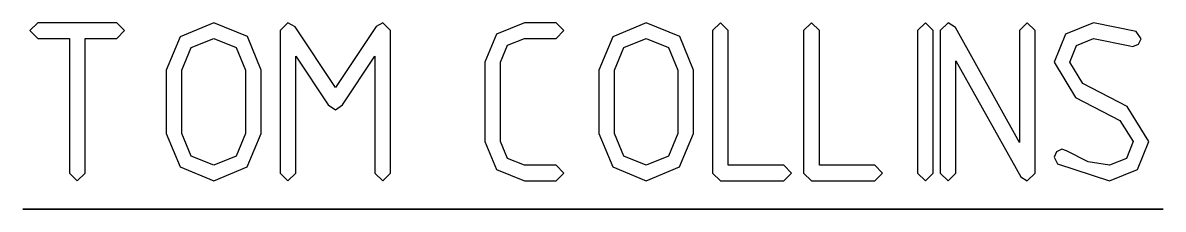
# Model space of a CAD drawing. Header units: metres. Extents: x 0 to 16.5, y 0 to 11.5.
# Drawn here: x 2.464 to 3.159, y 9.149 to 9.263 of the extents above; entities that cross this region are included whole.
import ezdxf

# ---------------------------------------------------------------- set-up
doc = ezdxf.new("R2010")
doc.units = ezdxf.units.M

msp = doc.modelspace()

# ---------------------------------------------------------------- linework, layer by layer
for points in [[(2.47282, 9.25358), (2.49214, 9.25358), (2.49214, 9.17144), (2.4969, 9.16667), (2.50174, 9.17144), (2.50174, 9.25358), (2.521, 9.25358), (2.52576, 9.25836), (2.521, 9.26313), (2.47282, 9.26313), (2.46804, 9.25836), (2.47282, 9.25358)], [(2.6091, 9.23426), (2.60075, 9.25478), (2.58024, 9.26313), (2.55979, 9.25461), (2.55122, 9.23426), (2.55122, 9.19569), (2.55979, 9.17518), (2.58024, 9.16667), (2.60058, 9.17518), (2.6091, 9.19569), (2.6091, 9.23426)], [(2.67931, 9.2609), (2.65451, 9.22364), (2.62983, 9.26074), (2.62549, 9.26313), (2.62067, 9.25836), (2.62067, 9.17144), (2.62549, 9.16667), (2.63026, 9.17144), (2.63026, 9.24268), (2.65001, 9.21306), (2.65451, 9.21007), (2.65881, 9.21306), (2.67854, 9.24268), (2.67854, 9.17144), (2.68338, 9.16667), (2.68815, 9.17144), (2.68815, 9.25836), (2.68338, 9.26313), (2.67931, 9.2609)], [(2.76975, 9.26313), (2.75271, 9.25612), (2.74567, 9.23904), (2.74567, 9.19075), (2.75271, 9.17372), (2.76975, 9.16667), (2.78907, 9.16667), (2.79383, 9.17144), (2.78907, 9.17622), (2.76975, 9.17622), (2.75944, 9.18044), (2.75526, 9.19075), (2.75526, 9.23904), (2.75944, 9.2494), (2.76975, 9.25358), (2.78907, 9.25358), (2.79383, 9.25836), (2.78907, 9.26313), (2.76975, 9.26313)], [(2.87299, 9.23426), (2.86464, 9.25478), (2.84412, 9.26313), (2.82368, 9.25461), (2.81511, 9.23426), (2.81511, 9.19569), (2.82368, 9.17518), (2.84412, 9.16667), (2.86447, 9.17518), (2.87299, 9.19569), (2.87299, 9.23426)], [(2.88456, 9.17144), (2.88938, 9.16667), (2.92796, 9.16667), (2.93272, 9.17144), (2.92796, 9.17622), (2.89415, 9.17622), (2.89415, 9.25836), (2.88938, 9.26313), (2.88456, 9.25836), (2.88456, 9.17144)], [(2.94011, 9.17144), (2.94493, 9.16667), (2.98351, 9.16667), (2.98828, 9.17144), (2.98351, 9.17622), (2.94971, 9.17622), (2.94971, 9.25836), (2.94493, 9.26313), (2.94011, 9.25836), (2.94011, 9.17144)], [(3.01915, 9.17144), (3.01915, 9.25836), (3.01438, 9.26313), (3.00956, 9.25836), (3.00956, 9.17144), (3.01438, 9.16667), (3.01915, 9.17144)], [(3.03271, 9.26031), (3.02826, 9.26313), (3.02344, 9.25836), (3.02344, 9.17144), (3.02826, 9.16667), (3.03304, 9.17144), (3.03304, 9.23996), (3.07254, 9.16922), (3.07656, 9.16667), (3.08132, 9.17144), (3.08132, 9.25836), (3.07656, 9.26313), (3.07178, 9.25836), (3.07178, 9.19015), (3.03271, 9.26031)], [(3.13747, 9.21213), (3.1104, 9.22601), (3.10249, 9.23904), (3.10667, 9.24924), (3.11697, 9.25358), (3.13911, 9.24908), (3.14106, 9.24864), (3.14453, 9.25), (3.146, 9.25342), (3.14301, 9.25792), (3.11697, 9.26313), (3.09993, 9.25612), (3.09289, 9.23904), (3.1059, 9.2175), (3.13314, 9.20361), (3.14122, 9.19075), (3.13704, 9.18044), (3.12674, 9.17622), (3.11382, 9.17833), (3.10053, 9.18506), (3.09771, 9.18599), (3.0944, 9.18446), (3.09289, 9.18115), (3.095, 9.17714), (3.12674, 9.16667), (3.14378, 9.17372), (3.15076, 9.19075), (3.13747, 9.21213)], [(2.59386, 9.18175), (2.58024, 9.17622), (2.56651, 9.18175), (2.56082, 9.19553), (2.56082, 9.23426), (2.56651, 9.24804), (2.58024, 9.25358), (2.59386, 9.24804), (2.59956, 9.23426), (2.59956, 9.19553), (2.59386, 9.18175)], [(2.85775, 9.18175), (2.84412, 9.17622), (2.8304, 9.18175), (2.82471, 9.19553), (2.82471, 9.23426), (2.8304, 9.24804), (2.84412, 9.25358), (2.85775, 9.24804), (2.86344, 9.23426), (2.86344, 9.19553), (2.85775, 9.18175)], [(2.46371, 9.14942), (2.46371, 9.14942), (3.1595, 9.14942), (2.46371, 9.14942)]]:
    msp.add_lwpolyline(points, close=True)

doc.saveas('drawing.dxf')
